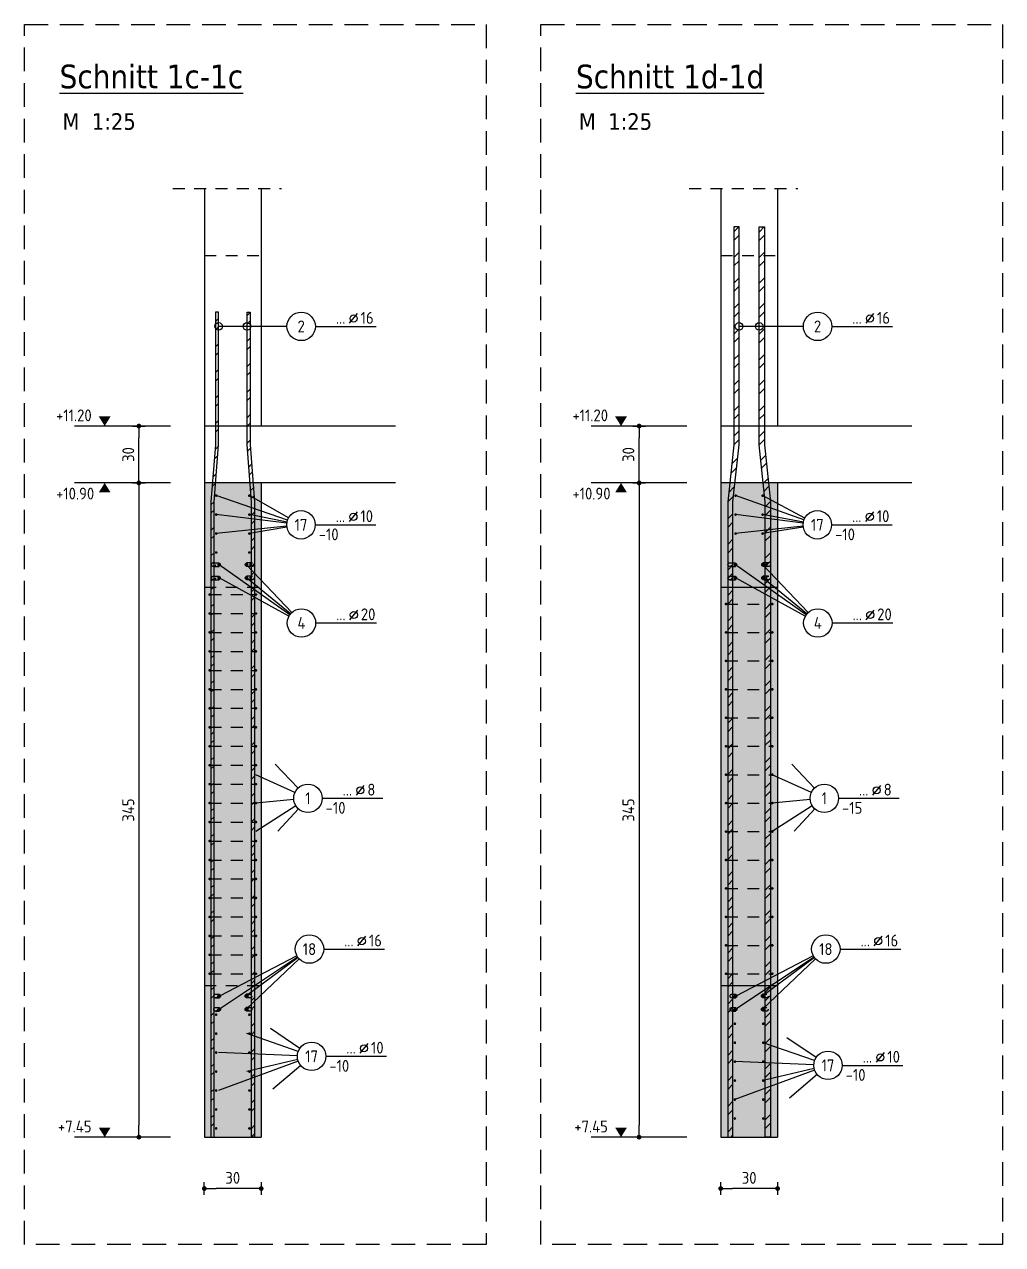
# Model space of a CAD drawing. Extents: x 40 to 135.7, y -30.7 to 14.6.
# Drawn here: x 59.15 to 69.47, y -18.23 to -5.36 of the extents above; entities that cross this region are included whole.
import ezdxf
from ezdxf.enums import TextEntityAlignment as Align

# ---------------------------------------------------------------- set-up
doc = ezdxf.new("R2010")
doc.units = 0
doc.header["$LTSCALE"] = 0.5
for name, pattern in [('AUSGEZOGEN', [1000.01, 1000, 0.01]), ('DASHDOT2', [0.5, 0.25, -0.125, 0, -0.125]), ('HIDDEN', [0.375, 0.25, -0.125]), ('HIDDEN2', [0.187, 0.125, -0.062]), ('HIDDEN4', [0.12, 0.02, -0.1]), ('STRICHLINIE', [0.75, 0.5, -0.25]), ('VERDECKT', [0.375, 0.25, -0.125])]:
    doc.linetypes.add(name, pattern=pattern)
for name, color, linetype in [('AFU', 7, 'Continuous'), ('BETON', 7, 'Continuous'), ('DETAIL', 7, 'Continuous'), ('grau_mittel', 7, 'Continuous'), ('HILFE', 7, 'Continuous'), ('koten', 7, 'Continuous'), ('MASSE', 7, 'Continuous'), ('RND', 7, 'Continuous'), ('SCHRAFF', 7, 'Continuous'), ('TEXT', 7, 'Continuous'), ('VERDECKT', 7, 'Continuous')]:
    doc.layers.add(name, color=color, linetype=linetype)
doc.layers.add('NOPLOT', color=7, linetype='Continuous', plot=False)
doc.styles.add('helv', font='tahoma.ttf')
doc.styles.add('txt', font='isocp.shx')
doc.linetypes.add('AFU_50K', pattern='A,0.15,["/",Standard,S=0.2,R=0,X=-0.01,Y=-0.1],0.07,["/",Standard,S=0.2,R=0,X=-0.01,Y=-0.1],0.15', length=0.37)
doc.dimstyles.new('DOT_I', dxfattribs={"dimscale": 0.5, "dimtxt": 0.25, "dimasz": 0.25, "dimexe": 0.1, "dimexo": 0.3, "dimgap": 0.1, "dimtad": 1, "dimdec": 3, "dimzin": 3, "dimtxsty": 'txt', "dimblk": 'DOT', "dimblk1": 'DOT', "dimblk2": 'DOT', "dimsah": 1, "dimcen": 0.1, "dimse1": 1, "dimse2": 1, "dimazin": 0, "dimtfac": 1, "dimtdec": 4, "dimtix": 1, "dimtmove": 2, "dimatfit": 3, "dimfxl": 0, "dimtvp": 1, "dimtolj": 1, "dimtzin": 0, "dimarcsym": 0})
pattern_1 = [(45, (-32.26121, -15.3855), (-0.13470384, 0.13470384), []), (45, (-32.17141, -15.3855), (-0.13470384, 0.13470384), [])]
pattern_2 = [(45, (-15.20145, 0), (-0.13470384, 0.13470384), []), (45, (-15.11165, 0), (-0.13470384, 0.13470384), [])]

# ---------------------------------------------------------------- blocks, each defined once
blk = doc.blocks.new('RND_LEI')
at = {"layer": 'RND', "color": 7, "linetype": 'Continuous'}
blk.add_line((1.022, 0.066), (1.19, 0.27), dxfattribs=at)
for centre, radius in [((0, 0), 0.3), ((1.106, 0.168), 0.075)]:
    blk.add_circle(centre, radius, dxfattribs=at)
at = {"layer": 'RND', "color": 7, "linetype": 'Continuous', "style": 'txt'}
blk.add_attdef('ANZ', text='', height=0.25, dxfattribs=at).set_placement((0.931, 0.057), align=Align.RIGHT)
for tag, p in [('DUM', (1.253, 0.057)), ('ABSTD', (1.674, 0.057)), ('POSTXT', (0.374, -0.327))]:
    blk.add_attdef(tag, p, '', height=0.25, dxfattribs=at)
blk.add_attdef('POSL', text='', height=0.25, dxfattribs=at).set_placement((0, 0), align=Align.MIDDLE)
blk = doc.blocks.new('DOT')
at = {"layer": 'MASSE', "color": 7, "linetype": 'Continuous'}
for p, q in [((0, 0), (-1, 0)), ((0, 0.54), (0, -0.54))]:
    blk.add_line(p, q, dxfattribs=at)
at = {"layer": 'MASSE', "color": 7, "linetype": 'Continuous', "const_width": 0.2}
blk.add_lwpolyline([(-0.1, 0, 1), (0.1, 0, 1)], format="xyb", close=True, dxfattribs=at)
blk = doc.blocks.new('*D28')
at = {"layer": 'DEFPOINTS', "color": 0, "linetype": 'AUSGEZOGEN', "transparency": 16777216}
for p in [(66.499, -17.637), (66.499, -17.637), (67.099, -17.637)]:
    blk.add_point(p, dxfattribs=at)
at = {"layer": 'MASSE', "color": 0, "linetype": 'AUSGEZOGEN', "lineweight": -2, "transparency": 16777216}
blk.add_line((66.974, -17.637), (66.624, -17.637), dxfattribs=at)
at = {"layer": 'MASSE', "color": 0, "linetype": 'AUSGEZOGEN', "lineweight": -2, "transparency": 16777216, "xscale": 0.125, "yscale": 0.125, "zscale": 0.125, "rotation": 180}
blk.add_blockref('DOT', (66.499, -17.637), dxfattribs=at)
at = {"layer": 'MASSE', "color": 0, "linetype": 'AUSGEZOGEN', "lineweight": -2, "transparency": 16777216, "xscale": 0.125, "yscale": 0.125, "zscale": 0.125}
blk.add_blockref('DOT', (67.099, -17.637), dxfattribs=at)
at = {"layer": 'MASSE', "color": 0, "linetype": 'AUSGEZOGEN', "transparency": 16777216, "insert": (66.799, -17.524), "char_height": 0.125, "attachment_point": 5, "style": 'txt'}
blk.add_mtext('\\A1;30', dxfattribs=at)
blk = doc.blocks.new('*D29')
at = {"layer": 'DEFPOINTS', "color": 0, "linetype": 'AUSGEZOGEN', "transparency": 16777216}
for p in [(65.638, -10.195), (65.638, -17.095), (65.638, -17.095)]:
    blk.add_point(p, dxfattribs=at)
at = {"layer": 'MASSE', "color": 0, "linetype": 'AUSGEZOGEN', "lineweight": -2, "transparency": 16777216}
blk.add_line((65.638, -10.32), (65.638, -16.97), dxfattribs=at)
at = {"layer": 'MASSE', "color": 0, "linetype": 'AUSGEZOGEN', "lineweight": -2, "transparency": 16777216, "xscale": 0.125, "yscale": 0.125, "zscale": 0.125}
for p, rotation in [((65.638, -10.195), 90), ((65.638, -17.095), 270)]:
    blk.add_blockref('DOT', p, dxfattribs=dict(at, rotation=rotation))
at = {"layer": 'MASSE', "color": 0, "linetype": 'AUSGEZOGEN', "transparency": 16777216, "insert": (65.525, -13.645), "char_height": 0.125, "attachment_point": 5, "rotation": 90, "style": 'txt'}
blk.add_mtext('\\A1;345', dxfattribs=at)
blk = doc.blocks.new('*D30')
at = {"layer": 'DEFPOINTS', "color": 0, "linetype": 'AUSGEZOGEN', "transparency": 16777216}
for p in [(65.638, -9.595), (65.638, -9.595), (65.638, -10.195)]:
    blk.add_point(p, dxfattribs=at)
at = {"layer": 'MASSE', "color": 0, "linetype": 'AUSGEZOGEN', "lineweight": -2, "transparency": 16777216}
blk.add_line((65.638, -10.07), (65.638, -9.72), dxfattribs=at)
at = {"layer": 'MASSE', "color": 0, "linetype": 'AUSGEZOGEN', "lineweight": -2, "transparency": 16777216, "xscale": 0.125, "yscale": 0.125, "zscale": 0.125}
for p, rotation in [((65.638, -9.595), 90), ((65.638, -10.195), 270)]:
    blk.add_blockref('DOT', p, dxfattribs=dict(at, rotation=rotation))
at = {"layer": 'MASSE', "color": 0, "linetype": 'AUSGEZOGEN', "transparency": 16777216, "insert": (65.525, -9.895), "char_height": 0.125, "attachment_point": 5, "rotation": 90, "style": 'txt'}
blk.add_mtext('\\A1;30', dxfattribs=at)
blk = doc.blocks.new('OKRD_O')
at = {"color": 0, "linetype": 'ByBlock'}
blk.add_solid([(-0.125, 0.202), (0.125, 0.202), (0, 0)], dxfattribs=at)
at = {"color": 0, "linetype": 'ByBlock', "style": 'txt'}
blk.add_attdef('OKRD', (0.25, 0.1), '', height=0.25, dxfattribs=at)
blk = doc.blocks.new('OKRD_U')
at = {"color": 0, "linetype": 'ByBlock'}
blk.add_solid([(-0.125, -0.202), (0.125, -0.202), (0, 0)], dxfattribs=at)
at = {"color": 0, "linetype": 'ByBlock', "style": 'txt'}
blk.add_attdef('OKRD', (0.25, -0.35), '', height=0.25, dxfattribs=at)
blk = doc.blocks.new('*D46')
at = {"layer": 'DEFPOINTS', "color": 0, "linetype": 'AUSGEZOGEN', "transparency": 16777216}
for p in [(61.052, -17.637), (61.052, -17.637), (61.652, -17.637)]:
    blk.add_point(p, dxfattribs=at)
at = {"layer": 'MASSE', "color": 0, "linetype": 'AUSGEZOGEN', "lineweight": -2, "transparency": 16777216}
blk.add_line((61.527, -17.637), (61.177, -17.637), dxfattribs=at)
at = {"layer": 'MASSE', "color": 0, "linetype": 'AUSGEZOGEN', "lineweight": -2, "transparency": 16777216, "xscale": 0.125, "yscale": 0.125, "zscale": 0.125, "rotation": 180}
blk.add_blockref('DOT', (61.052, -17.637), dxfattribs=at)
at = {"layer": 'MASSE', "color": 0, "linetype": 'AUSGEZOGEN', "lineweight": -2, "transparency": 16777216, "xscale": 0.125, "yscale": 0.125, "zscale": 0.125}
blk.add_blockref('DOT', (61.652, -17.637), dxfattribs=at)
at = {"layer": 'MASSE', "color": 0, "linetype": 'AUSGEZOGEN', "transparency": 16777216, "insert": (61.352, -17.524), "char_height": 0.125, "attachment_point": 5, "style": 'txt'}
blk.add_mtext('\\A1;30', dxfattribs=at)
blk = doc.blocks.new('*D47')
at = {"layer": 'DEFPOINTS', "color": 0, "linetype": 'AUSGEZOGEN', "transparency": 16777216}
for p in [(60.362, -10.195), (60.362, -17.095), (60.362, -17.095)]:
    blk.add_point(p, dxfattribs=at)
at = {"layer": 'MASSE', "color": 0, "linetype": 'AUSGEZOGEN', "lineweight": -2, "transparency": 16777216}
blk.add_line((60.362, -10.32), (60.362, -16.97), dxfattribs=at)
at = {"layer": 'MASSE', "color": 0, "linetype": 'AUSGEZOGEN', "lineweight": -2, "transparency": 16777216, "xscale": 0.125, "yscale": 0.125, "zscale": 0.125}
for p, rotation in [((60.362, -10.195), 90), ((60.362, -17.095), 270)]:
    blk.add_blockref('DOT', p, dxfattribs=dict(at, rotation=rotation))
at = {"layer": 'MASSE', "color": 0, "linetype": 'AUSGEZOGEN', "transparency": 16777216, "insert": (60.25, -13.645), "char_height": 0.125, "attachment_point": 5, "rotation": 90, "style": 'txt'}
blk.add_mtext('\\A1;345', dxfattribs=at)
blk = doc.blocks.new('*D48')
at = {"layer": 'DEFPOINTS', "color": 0, "linetype": 'AUSGEZOGEN', "transparency": 16777216}
for p in [(60.362, -9.595), (60.362, -9.595), (60.362, -10.195)]:
    blk.add_point(p, dxfattribs=at)
at = {"layer": 'MASSE', "color": 0, "linetype": 'AUSGEZOGEN', "lineweight": -2, "transparency": 16777216}
blk.add_line((60.362, -10.07), (60.362, -9.72), dxfattribs=at)
at = {"layer": 'MASSE', "color": 0, "linetype": 'AUSGEZOGEN', "lineweight": -2, "transparency": 16777216, "xscale": 0.125, "yscale": 0.125, "zscale": 0.125}
for p, rotation in [((60.362, -9.595), 90), ((60.362, -10.195), 270)]:
    blk.add_blockref('DOT', p, dxfattribs=dict(at, rotation=rotation))
at = {"layer": 'MASSE', "color": 0, "linetype": 'AUSGEZOGEN', "transparency": 16777216, "insert": (60.25, -9.895), "char_height": 0.125, "attachment_point": 5, "rotation": 90, "style": 'txt'}
blk.add_mtext('\\A1;30', dxfattribs=at)

msp = doc.modelspace()

# ---------------------------------------------------------------- hatches: boundary and pattern name
at = {"layer": 'grau_mittel'}
h = msp.add_hatch(color=61, dxfattribs=at)
h.paths.add_polyline_path([(61.6523, -10.1948), (61.0523, -10.1948), (61.0523, -11.2948), (61.6523, -11.2948)])
h.paths.add_polyline_path([(61.0523, -15.4948), (61.6523, -15.4948), (61.6523, -11.2948), (61.0523, -11.2948)])
h.paths.add_polyline_path([(61.0523, -15.4948), (61.0523, -17.0948), (61.6523, -17.0948), (61.6523, -15.4948)])
h = msp.add_hatch(color=61, dxfattribs=at)
h.paths.add_polyline_path([(67.0988, -10.1948), (66.4988, -10.1948), (66.4988, -11.2948), (67.0988, -11.2948)])
h.paths.add_polyline_path([(66.4988, -15.4948), (67.0988, -15.4948), (67.0988, -11.2948), (66.4988, -11.2948)])
h.paths.add_polyline_path([(66.4988, -15.4948), (66.4988, -17.0948), (67.0988, -17.0948), (67.0988, -15.4948)])
at = {"layer": 'SCHRAFF', "linetype": 'DASHDOT2'}
h = msp.add_hatch(dxfattribs=at)
h.set_pattern_fill('ANSI32', color=171, scale=0.02, style=0, double=1)
h.set_pattern_definition(pattern_1)
h.paths.add_polyline_path([(66.6925, -9.7948), (66.6925, -7.4948), (66.6365, -7.4948), (66.6365, -9.7948), (66.5725, -10.3948), (66.5725, -17.0948), (66.6285, -17.0948), (66.6285, -10.3948)])
h = msp.add_hatch(dxfattribs=at)
h.set_pattern_fill('ANSI32', color=171, scale=0.02, style=0, double=1)
h.set_pattern_definition(pattern_1)
h.paths.add_polyline_path([(66.9051, -9.7948), (66.9051, -7.4948), (66.9611, -7.4948), (66.9611, -9.7948), (67.0251, -10.3948), (67.0251, -17.0948), (66.9691, -17.0948), (66.9691, -10.3948)])
at = {"layer": 'SCHRAFF'}
h = msp.add_hatch(dxfattribs=at)
h.set_pattern_fill('ANSI32', color=171, scale=0.02, style=0, double=1)
h.set_pattern_definition(pattern_2)
h.paths.add_polyline_path([(61.1223, -17.0948), (61.1543, -17.0948), (61.1543, -10.3948), (61.2023, -9.7948), (61.2023, -8.3948), (61.1703, -8.3948), (61.1703, -9.7948), (61.1223, -10.3948)])
h = msp.add_hatch(dxfattribs=at)
h.set_pattern_fill('ANSI32', color=171, scale=0.02, style=0, double=1)
h.set_pattern_definition(pattern_2)
h.paths.add_polyline_path([(61.5823, -17.0948), (61.5503, -17.0948), (61.5503, -10.3948), (61.5023, -9.7948), (61.5023, -8.3948), (61.5343, -8.3948), (61.5343, -9.7948), (61.5823, -10.3948)])

# ---------------------------------------------------------------- linework, layer by layer
at = {"layer": 'AFU', "color": 8, "linetype": 'AFU_50K'}
for p, q in [((61.6523, -9.5948), (61.0523, -9.5948)), ((67.0988, -9.5948), (66.4988, -9.5948)), ((61.6523, -10.1948), (61.0523, -10.1948)), ((67.0988, -10.1948), (66.4988, -10.1948)), ((66.4988, -11.2948), (67.0988, -11.2948)), ((66.4988, -15.4948), (67.0988, -15.4948)), ((61.0523, -17.0948), (61.6523, -17.0948)), ((66.4988, -17.0948), (67.0988, -17.0948))]:
    msp.add_line(p, q, dxfattribs=at)
at = {"layer": 'BETON', "color": 6, "linetype": 'AUSGEZOGEN'}
for p, q in [((61.0523, -7.0882), (61.0523, -17.0948)), ((61.6523, -7.0882), (61.6523, -9.5948)), ((66.4988, -7.0882), (66.4988, -17.0948)), ((67.0988, -7.0882), (67.0988, -9.5948)), ((63.0686, -9.5948), (61.6523, -9.5948)), ((68.5152, -9.5948), (67.0988, -9.5948)), ((63.0686, -10.1948), (61.6523, -10.1948)), ((61.6523, -10.1948), (61.6523, -17.0948)), ((68.5152, -10.1948), (67.0988, -10.1948)), ((67.0988, -10.1948), (67.0988, -17.0948))]:
    msp.add_line(p, q, dxfattribs=at)
at = {"layer": 'DETAIL', "color": 102, "linetype": 'STRICHLINIE'}
for points in [[(64.0257, -5.3588), (64.0257, -18.2282), (59.1543, -18.2282), (59.1543, -5.3588)], [(69.4722, -5.3588), (69.4722, -18.2282), (64.6008, -18.2282), (64.6008, -5.3588)]]:
    msp.add_lwpolyline(points, close=True, dxfattribs=at)
at = {"layer": 'HILFE', "color": 102, "linetype": 'HIDDEN'}
for p, q in [((60.7199, -7.0882), (61.8644, -7.0882)), ((66.1665, -7.0882), (67.311, -7.0882))]:
    msp.add_line(p, q, dxfattribs=at)
at = {"layer": 'koten', "color": 7, "linetype": 'AUSGEZOGEN'}
for p, q in [((60.6961, -9.5948), (59.6843, -9.5948)), ((66.1426, -9.5948), (65.1309, -9.5948)), ((60.6961, -10.1948), (59.6843, -10.1948)), ((66.1426, -10.1948), (65.1309, -10.1948)), ((60.6961, -17.0948), (59.6843, -17.0948)), ((66.1426, -17.0948), (65.1309, -17.0948))]:
    msp.add_line(p, q, dxfattribs=at)
at = {"layer": 'NOPLOT', "color": 191, "linetype": 'AUSGEZOGEN'}
for p, q in [((61.1223, -17.0948), (61.1503, -17.0948)), ((61.5823, -17.0948), (61.5543, -17.0948)), ((66.5688, -17.0948), (66.5968, -17.0948))]:
    msp.add_line(p, q, dxfattribs=at)
at = {"layer": 'RND', "color": 102, "linetype": 'AUSGEZOGEN'}
for p, q in [((61.924, -8.5442), (61.2023, -8.5442)), ((67.3705, -8.5442), (66.6925, -8.5442)), ((61.93, -10.5875), (61.1776, -10.3286)), ((61.9413, -10.5625), (61.5269, -10.3286)), ((67.3772, -10.5858), (66.6563, -10.3286)), ((67.3861, -10.5657), (66.9413, -10.3286)), ((61.923, -10.6183), (61.1776, -10.5286)), ((61.9247, -10.6072), (61.5269, -10.5286)), ((67.3696, -10.6177), (66.6563, -10.5286)), ((67.371, -10.6087), (66.9413, -10.5286)), ((61.9227, -10.6517), (61.1776, -10.7286)), ((61.924, -10.6613), (61.5269, -10.7286)), ((67.3693, -10.6522), (66.6563, -10.7286)), ((67.3703, -10.6599), (66.9413, -10.7286)), ((61.9541, -11.585), (61.2089, -11.0572)), ((61.9734, -11.5627), (61.4956, -11.0572)), ((67.4006, -11.585), (66.6554, -11.0572)), ((67.42, -11.5627), (66.9422, -11.0572)), ((61.9449, -11.5998), (61.2089, -11.1972)), ((61.9603, -11.5768), (61.4956, -11.1972)), ((67.3914, -11.5998), (66.6554, -11.1972)), ((67.4069, -11.5768), (66.9422, -11.1972)), ((62.0413, -13.4126), (61.8009, -13.1603)), ((67.4879, -13.4126), (67.2474, -13.1603)), ((62.0083, -13.4591), (61.5961, -13.272)), ((67.4548, -13.4591), (67.0427, -13.272)), ((61.9955, -13.535), (61.5961, -13.572)), ((62.0185, -13.6019), (61.5961, -13.872)), ((62.044, -13.6322), (61.8287, -13.8694)), ((67.442, -13.535), (67.0427, -13.572)), ((67.465, -13.6019), (67.0427, -13.872)), ((67.4906, -13.6322), (67.2753, -13.8694)), ((62.028, -15.1809), (61.2115, -15.6063)), ((67.4745, -15.1809), (66.658, -15.6063)), ((62.0363, -15.1949), (61.2115, -15.7463)), ((62.0523, -15.2149), (61.493, -15.7463)), ((62.0405, -15.2009), (61.501, -15.6004)), ((67.4829, -15.1949), (66.658, -15.7463)), ((67.4988, -15.2149), (66.9396, -15.7463)), ((67.487, -15.2009), (66.9476, -15.6004)), ((62.0592, -16.1585), (61.7502, -15.9504)), ((62.042, -16.1927), (61.5003, -16.0031)), ((67.5057, -16.254), (67.1968, -16.0459)), ((62.0337, -16.2363), (61.2014, -16.2031)), ((67.4885, -16.2882), (66.9469, -16.0986)), ((62.0428, -16.294), (61.2014, -16.6031)), ((62.0376, -16.2767), (61.5003, -16.4031)), ((62.0692, -16.3394), (61.7763, -16.5882)), ((67.4802, -16.3318), (66.648, -16.2986)), ((67.4893, -16.3895), (66.648, -16.6986)), ((67.4841, -16.3721), (66.9469, -16.4986)), ((67.5158, -16.4349), (67.2228, -16.6836))]:
    msp.add_line(p, q, dxfattribs=at)
at = {"layer": 'RND', "color": 7, "linetype": 'AUSGEZOGEN'}
for p, q in [((62.224, -8.5442), (62.864, -8.5442)), ((67.6705, -8.5442), (68.3105, -8.5442)), ((62.2219, -10.6363), (62.8619, -10.6363)), ((67.6684, -10.6363), (68.3084, -10.6363)), ((62.2265, -11.6718), (62.8665, -11.6718)), ((67.673, -11.6718), (68.313, -11.6718)), ((62.2948, -13.5211), (62.9348, -13.5211)), ((67.7414, -13.5211), (68.3814, -13.5211)), ((62.311, -15.1116), (62.951, -15.1116)), ((67.7576, -15.1116), (68.3976, -15.1116)), ((62.3336, -16.2423), (62.9736, -16.2423)), ((67.7801, -16.3378), (68.4201, -16.3378))]:
    msp.add_line(p, q, dxfattribs=at)
at = {"layer": 'RND', "color": 7, "linetype": 'HIDDEN4'}
for p, q in [((61.1489, -11.0372), (61.2079, -11.0372)), ((61.5556, -11.0372), (61.4966, -11.0372)), ((66.5954, -11.0372), (66.6545, -11.0372)), ((67.0022, -11.0372), (66.9431, -11.0372)), ((61.1489, -11.0772), (61.2079, -11.0772)), ((61.1489, -11.1772), (61.2079, -11.1772)), ((61.5556, -11.0772), (61.4966, -11.0772)), ((61.5556, -11.1772), (61.4966, -11.1772)), ((66.5954, -11.0772), (66.6545, -11.0772)), ((66.5954, -11.1772), (66.6545, -11.1772)), ((67.0022, -11.0772), (66.9431, -11.0772)), ((67.0022, -11.1772), (66.9431, -11.1772)), ((61.1489, -11.2172), (61.2079, -11.2172)), ((61.5556, -11.2172), (61.4966, -11.2172)), ((66.5954, -11.2172), (66.6545, -11.2172)), ((67.0022, -11.2172), (66.9431, -11.2172)), ((61.1715, -15.5863), (61.2106, -15.5863)), ((61.1715, -15.6263), (61.2106, -15.6263)), ((61.533, -15.5863), (61.4939, -15.5863)), ((61.533, -15.6263), (61.4939, -15.6263)), ((66.618, -15.5863), (66.6571, -15.5863)), ((66.618, -15.6263), (66.6571, -15.6263)), ((66.9796, -15.5863), (66.9405, -15.5863)), ((66.9796, -15.6263), (66.9405, -15.6263)), ((61.1715, -15.7263), (61.2106, -15.7263)), ((61.1715, -15.7663), (61.2106, -15.7663)), ((61.533, -15.7263), (61.4939, -15.7263)), ((61.533, -15.7663), (61.4939, -15.7663)), ((66.618, -15.7263), (66.6571, -15.7263)), ((66.618, -15.7663), (66.6571, -15.7663)), ((66.9796, -15.7263), (66.9405, -15.7263)), ((66.9796, -15.7663), (66.9405, -15.7663))]:
    msp.add_line(p, q, dxfattribs=at)
at = {"layer": 'RND', "color": 7, "linetype": 'HIDDEN'}
for p, q in [((61.1084, -11.372), (61.5961, -11.372)), ((61.1084, -11.572), (61.5961, -11.572)), ((66.5549, -11.472), (67.0427, -11.472)), ((61.1084, -11.772), (61.5961, -11.772)), ((66.5549, -11.772), (67.0427, -11.772)), ((61.1084, -11.972), (61.5961, -11.972)), ((66.5549, -12.072), (67.0427, -12.072)), ((61.1084, -12.172), (61.5961, -12.172)), ((61.1084, -12.372), (61.5961, -12.372)), ((66.5549, -12.372), (67.0427, -12.372)), ((61.1084, -12.572), (61.5961, -12.572)), ((66.5549, -12.672), (67.0427, -12.672)), ((61.1084, -12.772), (61.5961, -12.772)), ((61.1084, -12.972), (61.5961, -12.972)), ((66.5549, -12.972), (67.0427, -12.972)), ((61.1084, -13.172), (61.5961, -13.172)), ((61.1084, -13.372), (61.5961, -13.372)), ((66.5549, -13.272), (67.0427, -13.272)), ((61.1084, -13.572), (61.5961, -13.572)), ((66.5549, -13.572), (67.0427, -13.572)), ((61.1084, -13.772), (61.5961, -13.772)), ((66.5549, -13.872), (67.0427, -13.872)), ((61.1084, -13.972), (61.5961, -13.972)), ((61.1084, -14.172), (61.5961, -14.172)), ((66.5549, -14.172), (67.0427, -14.172)), ((61.1084, -14.372), (61.5961, -14.372)), ((66.5549, -14.472), (67.0427, -14.472)), ((61.1084, -14.572), (61.5961, -14.572)), ((61.1084, -14.772), (61.5961, -14.772)), ((66.5549, -14.772), (67.0427, -14.772)), ((61.1084, -14.972), (61.5961, -14.972)), ((61.1084, -15.172), (61.5961, -15.172)), ((66.5549, -15.072), (67.0427, -15.072)), ((61.1084, -15.372), (61.5961, -15.372)), ((66.5549, -15.372), (67.0427, -15.372))]:
    msp.add_line(p, q, dxfattribs=at)
at = {"layer": 'RND', "color": 171, "linetype": 'AUSGEZOGEN'}
for points in [[(66.5725, -17.0948), (66.6285, -17.0948), (66.6285, -10.3948), (66.6925, -9.7948), (66.6925, -7.4948), (66.6365, -7.4948), (66.6365, -9.7948), (66.5725, -10.3948), (66.5725, -17.0948)], [(67.0251, -17.0948), (66.9691, -17.0948), (66.9691, -10.3948), (66.9051, -9.7948), (66.9051, -7.4948), (66.9611, -7.4948), (66.9611, -9.7948), (67.0251, -10.3948), (67.0251, -17.0948)], [(61.1223, -17.0948), (61.1543, -17.0948), (61.1543, -10.3948), (61.2023, -9.7948), (61.2023, -8.3948), (61.1703, -8.3948), (61.1703, -9.7948), (61.1223, -10.3948), (61.1223, -17.0948)], [(61.5823, -17.0948), (61.5503, -17.0948), (61.5503, -10.3948), (61.5023, -9.7948), (61.5023, -8.3948), (61.5343, -8.3948), (61.5343, -9.7948), (61.5823, -10.3948), (61.5823, -17.0948)]]:
    msp.add_lwpolyline(points, dxfattribs=at)
at = {"layer": 'RND', "color": 7, "linetype": 'AUSGEZOGEN'}
for points, const_width in [([(61.1706, -10.3286, 1), (61.1846, -10.3286, 1)], 0.014), ([(61.5339, -10.3286, -1), (61.5199, -10.3286, -1)], 0.014), ([(66.6493, -10.3286, 1), (66.6633, -10.3286, 1)], 0.014), ([(66.9483, -10.3286, -1), (66.9343, -10.3286, -1)], 0.014), ([(61.1706, -10.5286, 1), (61.1846, -10.5286, 1)], 0.014), ([(61.5339, -10.5286, -1), (61.5199, -10.5286, -1)], 0.014), ([(66.6493, -10.5286, 1), (66.6633, -10.5286, 1)], 0.014), ([(66.9483, -10.5286, -1), (66.9343, -10.5286, -1)], 0.014), ([(61.1706, -10.7286, 1), (61.1846, -10.7286, 1)], 0.014), ([(61.5339, -10.7286, -1), (61.5199, -10.7286, -1)], 0.014), ([(66.6493, -10.7286, 1), (66.6633, -10.7286, 1)], 0.014), ([(66.9483, -10.7286, -1), (66.9343, -10.7286, -1)], 0.014), ([(61.1706, -10.9286, 1), (61.1846, -10.9286, 1)], 0.014), ([(61.5339, -10.9286, -1), (61.5199, -10.9286, -1)], 0.014), ([(61.1989, -11.0572, 1), (61.2189, -11.0572, 1)], 0.02), ([(61.5056, -11.0572, -1), (61.4856, -11.0572, -1)], 0.02), ([(66.6454, -11.0572, 1), (66.6654, -11.0572, 1)], 0.02), ([(66.9522, -11.0572, -1), (66.9322, -11.0572, -1)], 0.02), ([(61.1989, -11.1972, 1), (61.2189, -11.1972, 1)], 0.02), ([(61.5056, -11.1972, -1), (61.4856, -11.1972, -1)], 0.02), ([(66.6454, -11.1972, 1), (66.6654, -11.1972, 1)], 0.02), ([(66.9522, -11.1972, -1), (66.9322, -11.1972, -1)], 0.02), ([(61.1014, -11.372, 1), (61.1154, -11.372, 1)], 0.014), ([(61.6031, -11.372, -1), (61.5891, -11.372, -1)], 0.014), ([(61.1014, -11.572, 1), (61.1154, -11.572, 1)], 0.014), ([(61.6031, -11.572, -1), (61.5891, -11.572, -1)], 0.014), ([(66.5479, -11.472, 1), (66.5619, -11.472, 1)], 0.014), ([(67.0497, -11.472, -1), (67.0357, -11.472, -1)], 0.014), ([(61.1014, -11.772, 1), (61.1154, -11.772, 1)], 0.014), ([(61.6031, -11.772, -1), (61.5891, -11.772, -1)], 0.014), ([(66.5479, -11.772, 1), (66.5619, -11.772, 1)], 0.014), ([(67.0497, -11.772, -1), (67.0357, -11.772, -1)], 0.014), ([(61.1014, -11.972, 1), (61.1154, -11.972, 1)], 0.014), ([(61.6031, -11.972, -1), (61.5891, -11.972, -1)], 0.014), ([(66.5479, -12.072, 1), (66.5619, -12.072, 1)], 0.014), ([(67.0497, -12.072, -1), (67.0357, -12.072, -1)], 0.014), ([(61.1014, -12.172, 1), (61.1154, -12.172, 1)], 0.014), ([(61.6031, -12.172, -1), (61.5891, -12.172, -1)], 0.014), ([(61.1014, -12.372, 1), (61.1154, -12.372, 1)], 0.014), ([(61.6031, -12.372, -1), (61.5891, -12.372, -1)], 0.014), ([(66.5479, -12.372, 1), (66.5619, -12.372, 1)], 0.014), ([(67.0497, -12.372, -1), (67.0357, -12.372, -1)], 0.014), ([(61.1014, -12.572, 1), (61.1154, -12.572, 1)], 0.014), ([(61.6031, -12.572, -1), (61.5891, -12.572, -1)], 0.014), ([(66.5479, -12.672, 1), (66.5619, -12.672, 1)], 0.014), ([(67.0497, -12.672, -1), (67.0357, -12.672, -1)], 0.014), ([(61.1014, -12.772, 1), (61.1154, -12.772, 1)], 0.014), ([(61.6031, -12.772, -1), (61.5891, -12.772, -1)], 0.014), ([(61.1014, -12.972, 1), (61.1154, -12.972, 1)], 0.014), ([(61.6031, -12.972, -1), (61.5891, -12.972, -1)], 0.014), ([(66.5479, -12.972, 1), (66.5619, -12.972, 1)], 0.014), ([(67.0497, -12.972, -1), (67.0357, -12.972, -1)], 0.014), ([(61.1014, -13.172, 1), (61.1154, -13.172, 1)], 0.014), ([(61.6031, -13.172, -1), (61.5891, -13.172, -1)], 0.014), ([(61.1014, -13.372, 1), (61.1154, -13.372, 1)], 0.014), ([(61.6031, -13.372, -1), (61.5891, -13.372, -1)], 0.014), ([(66.5479, -13.272, 1), (66.5619, -13.272, 1)], 0.014), ([(67.0497, -13.272, -1), (67.0357, -13.272, -1)], 0.014), ([(61.1014, -13.572, 1), (61.1154, -13.572, 1)], 0.014), ([(61.6031, -13.572, -1), (61.5891, -13.572, -1)], 0.014), ([(66.5479, -13.572, 1), (66.5619, -13.572, 1)], 0.014), ([(67.0497, -13.572, -1), (67.0357, -13.572, -1)], 0.014), ([(61.1014, -13.772, 1), (61.1154, -13.772, 1)], 0.014), ([(61.6031, -13.772, -1), (61.5891, -13.772, -1)], 0.014), ([(66.5479, -13.872, 1), (66.5619, -13.872, 1)], 0.014), ([(67.0497, -13.872, -1), (67.0357, -13.872, -1)], 0.014), ([(61.1014, -13.972, 1), (61.1154, -13.972, 1)], 0.014), ([(61.6031, -13.972, -1), (61.5891, -13.972, -1)], 0.014), ([(61.1014, -14.172, 1), (61.1154, -14.172, 1)], 0.014), ([(61.6031, -14.172, -1), (61.5891, -14.172, -1)], 0.014), ([(66.5479, -14.172, 1), (66.5619, -14.172, 1)], 0.014), ([(67.0497, -14.172, -1), (67.0357, -14.172, -1)], 0.014), ([(61.1014, -14.372, 1), (61.1154, -14.372, 1)], 0.014), ([(61.6031, -14.372, -1), (61.5891, -14.372, -1)], 0.014), ([(66.5479, -14.472, 1), (66.5619, -14.472, 1)], 0.014), ([(67.0497, -14.472, -1), (67.0357, -14.472, -1)], 0.014), ([(61.1014, -14.572, 1), (61.1154, -14.572, 1)], 0.014), ([(61.6031, -14.572, -1), (61.5891, -14.572, -1)], 0.014), ([(61.1014, -14.772, 1), (61.1154, -14.772, 1)], 0.014), ([(61.6031, -14.772, -1), (61.5891, -14.772, -1)], 0.014), ([(66.5479, -14.772, 1), (66.5619, -14.772, 1)], 0.014), ([(67.0497, -14.772, -1), (67.0357, -14.772, -1)], 0.014), ([(61.1014, -14.972, 1), (61.1154, -14.972, 1)], 0.014), ([(61.6031, -14.972, -1), (61.5891, -14.972, -1)], 0.014), ([(61.1014, -15.172, 1), (61.1154, -15.172, 1)], 0.014), ([(61.6031, -15.172, -1), (61.5891, -15.172, -1)], 0.014), ([(66.5479, -15.072, 1), (66.5619, -15.072, 1)], 0.014), ([(67.0497, -15.072, -1), (67.0357, -15.072, -1)], 0.014), ([(61.1014, -15.372, 1), (61.1154, -15.372, 1)], 0.014), ([(61.6031, -15.372, -1), (61.5891, -15.372, -1)], 0.014), ([(66.5479, -15.372, 1), (66.5619, -15.372, 1)], 0.014), ([(67.0497, -15.372, -1), (67.0357, -15.372, -1)], 0.014), ([(61.1944, -15.6031, 1), (61.2084, -15.6031, 1)], 0.014), ([(61.2015, -15.6063, 1), (61.2215, -15.6063, 1)], 0.02), ([(61.503, -15.6063, -1), (61.483, -15.6063, -1)], 0.02), ([(61.5073, -15.6031, -1), (61.4933, -15.6031, -1)], 0.014), ([(66.641, -15.6031, 1), (66.655, -15.6031, 1)], 0.014), ([(66.648, -15.6063, 1), (66.668, -15.6063, 1)], 0.02), ([(66.9496, -15.6063, -1), (66.9296, -15.6063, -1)], 0.02), ([(66.9539, -15.6031, -1), (66.9399, -15.6031, -1)], 0.014), ([(61.17, -15.8031, 1), (61.184, -15.8031, 1)], 0.014), ([(61.2015, -15.7463, 1), (61.2215, -15.7463, 1)], 0.02), ([(61.503, -15.7463, -1), (61.483, -15.7463, -1)], 0.02), ([(61.5345, -15.8031, -1), (61.5205, -15.8031, -1)], 0.014), ([(66.648, -15.7463, 1), (66.668, -15.7463, 1)], 0.02), ([(66.9496, -15.7463, -1), (66.9296, -15.7463, -1)], 0.02), ([(66.641, -15.8986, 1), (66.655, -15.8986, 1)], 0.014), ([(66.9539, -15.8986, -1), (66.9399, -15.8986, -1)], 0.014), ([(61.17, -16.0031, 1), (61.184, -16.0031, 1)], 0.014), ([(61.5345, -16.0031, -1), (61.5205, -16.0031, -1)], 0.014), ([(66.641, -16.0986, 1), (66.655, -16.0986, 1)], 0.014), ([(66.9539, -16.0986, -1), (66.9399, -16.0986, -1)], 0.014), ([(61.17, -16.2031, 1), (61.184, -16.2031, 1)], 0.014), ([(61.5345, -16.2031, -1), (61.5205, -16.2031, -1)], 0.014), ([(66.641, -16.2986, 1), (66.655, -16.2986, 1)], 0.014), ([(66.9539, -16.2986, -1), (66.9399, -16.2986, -1)], 0.014), ([(61.17, -16.4031, 1), (61.184, -16.4031, 1)], 0.014), ([(61.5345, -16.4031, -1), (61.5205, -16.4031, -1)], 0.014), ([(61.17, -16.6031, 1), (61.184, -16.6031, 1)], 0.014), ([(61.5345, -16.6031, -1), (61.5205, -16.6031, -1)], 0.014), ([(66.641, -16.4986, 1), (66.655, -16.4986, 1)], 0.014), ([(66.9539, -16.4986, -1), (66.9399, -16.4986, -1)], 0.014), ([(66.641, -16.6986, 1), (66.655, -16.6986, 1)], 0.014), ([(66.9539, -16.6986, -1), (66.9399, -16.6986, -1)], 0.014), ([(61.17, -16.8031, 1), (61.184, -16.8031, 1)], 0.014), ([(61.5345, -16.8031, -1), (61.5205, -16.8031, -1)], 0.014), ([(66.641, -16.8986, 1), (66.655, -16.8986, 1)], 0.014), ([(66.9539, -16.8986, -1), (66.9399, -16.8986, -1)], 0.014), ([(61.17, -17.0031, 1), (61.184, -17.0031, 1)], 0.014), ([(61.5345, -17.0031, -1), (61.5205, -17.0031, -1)], 0.014)]:
    msp.add_lwpolyline(points, format="xyb", close=True, dxfattribs=dict(at, const_width=const_width))
for centre in [(61.2023, -8.5442), (61.5023, -8.5442), (66.6925, -8.5442), (66.9051, -8.5442)]:
    msp.add_circle(centre, 0.04, dxfattribs=at)
at = {"layer": 'RND', "color": 7, "linetype": 'HIDDEN2'}
for centre in [(61.1489, -11.0572), (61.5556, -11.0572), (66.5954, -11.0572), (67.0022, -11.0572), (61.1489, -11.1972), (61.5556, -11.1972), (66.5954, -11.1972), (67.0022, -11.1972), (61.1715, -15.6063), (61.533, -15.6063), (66.618, -15.6063), (66.9796, -15.6063), (61.1715, -15.7463), (61.533, -15.7463), (66.618, -15.7463), (66.9796, -15.7463)]:
    msp.add_circle(centre, 0.02, dxfattribs=at)
at = {"layer": 'VERDECKT', "color": 7, "linetype": 'VERDECKT'}
for p, q in [((61.0523, -7.7948), (61.6523, -7.7948)), ((66.4988, -7.7948), (67.0988, -7.7948)), ((61.0523, -11.2948), (61.6523, -11.2948)), ((61.0523, -15.4948), (61.6523, -15.4948))]:
    msp.add_line(p, q, dxfattribs=at)

# ---------------------------------------------------------------- block references
at = {"layer": 'koten', "color": 7, "linetype": 'AUSGEZOGEN'}
ref = msp.add_blockref('OKRD_O', (60.001, -9.5948), dxfattribs=dict(at, xscale=-0.5, yscale=0.5, zscale=0.5))
ref.add_attrib('OKRD', '+11.20', (59.4884, -9.5448), dxfattribs={"layer": '0', "color": 0, "linetype": 'ByBlock', "height": 0.125, "style": 'txt'})
ref = msp.add_blockref('OKRD_O', (65.4475, -9.5948), dxfattribs=dict(at, xscale=-0.5, yscale=0.5, zscale=0.5))
ref.add_attrib('OKRD', '+11.20', (64.9349, -9.5448), dxfattribs={"layer": '0', "color": 0, "linetype": 'ByBlock', "height": 0.125, "style": 'txt'})
ref = msp.add_blockref('OKRD_U', (60.001, -10.1948), dxfattribs=dict(at, xscale=-0.5, yscale=0.5, zscale=0.5))
ref.add_attrib('OKRD', '+10.90', (59.4884, -10.3698), dxfattribs={"layer": '0', "color": 0, "linetype": 'ByBlock', "height": 0.125, "style": 'txt'})
ref = msp.add_blockref('OKRD_U', (65.4475, -10.1948), dxfattribs=dict(at, xscale=-0.5, yscale=0.5, zscale=0.5))
ref.add_attrib('OKRD', '+10.90', (64.9349, -10.3698), dxfattribs={"layer": '0', "color": 0, "linetype": 'ByBlock', "height": 0.125, "style": 'txt'})
ref = msp.add_blockref('OKRD_O', (60.001, -17.0948), dxfattribs=dict(at, xscale=-0.5, yscale=0.5, zscale=0.5))
ref.add_attrib('OKRD', '+7.45', (59.5083, -17.0448), dxfattribs={"layer": '0', "color": 0, "linetype": 'ByBlock', "height": 0.125, "style": 'txt'})
ref = msp.add_blockref('OKRD_O', (65.4475, -17.0948), dxfattribs=dict(at, xscale=-0.5, yscale=0.5, zscale=0.5))
ref.add_attrib('OKRD', '+7.45', (64.9548, -17.0448), dxfattribs={"layer": '0', "color": 0, "linetype": 'ByBlock', "height": 0.125, "style": 'txt'})
at = {"layer": 'RND', "color": 7, "linetype": 'AUSGEZOGEN', "xscale": 0.5, "yscale": 0.5, "zscale": 0.5}
for p, values in [((62.074, -8.5442), {'POSL': '2', 'DUM': '16', 'ANZ': '...'}), ((67.5205, -8.5442), {'POSL': '2', 'DUM': '16', 'ANZ': '...'}), ((62.0719, -10.6363), {'POSL': '17', 'DUM': '10', 'ANZ': '...', 'POSTXT': '-10'}), ((67.5184, -10.6363), {'POSL': '17', 'DUM': '10', 'ANZ': '...', 'POSTXT': '-10'}), ((62.0765, -11.6718), {'POSL': '4', 'DUM': '20', 'ANZ': '...'}), ((67.523, -11.6718), {'POSL': '4', 'DUM': '20', 'ANZ': '...'}), ((62.1448, -13.5211), {'POSL': '1', 'DUM': '8', 'ANZ': '...', 'POSTXT': '-10'}), ((67.5914, -13.5211), {'POSL': '1', 'DUM': '8', 'ANZ': '...', 'POSTXT': '-15'}), ((62.161, -15.1116), {'POSL': '18', 'DUM': '16', 'ANZ': '...'}), ((67.6076, -15.1116), {'POSL': '18', 'DUM': '16', 'ANZ': '...'}), ((62.1836, -16.2423), {'POSL': '17', 'DUM': '10', 'ANZ': '...', 'POSTXT': '-10'}), ((67.6301, -16.3378), {'POSL': '17', 'DUM': '10', 'ANZ': '...', 'POSTXT': '-10'})]:
    msp.add_blockref('RND_LEI', p, dxfattribs=at).add_auto_attribs(values)

# ---------------------------------------------------------------- texts
at = {"layer": 'TEXT', "color": 6, "linetype": 'AUSGEZOGEN', "style": 'helv'}
for s, p in [('%%USchnitt 1c-1c', (59.5254, -6.0329)), ('%%USchnitt 1d-1d', (64.972, -6.0329))]:
    msp.add_text(s, height=0.25, dxfattribs=at).set_placement(p)
at = {"layer": 'TEXT', "color": 1, "linetype": 'AUSGEZOGEN', "style": 'helv'}
for p in [(59.5562, -6.4704), (65.0027, -6.4704)]:
    msp.add_text('M  1:25', height=0.175, dxfattribs=at).set_placement(p)

# ---------------------------------------------------------------- dimensions: what is measured, and where the dimension line sits
at = {"layer": 'MASSE', "color": 7, "linetype": 'AUSGEZOGEN'}
for base, p1, p2, picture, middle in [((60.3623, -9.5948), (60.3623, -10.1948), (60.3623, -9.5948), '*D48', (60.2498, -9.8948)), ((65.6377, -9.5948), (65.6377, -10.1948), (65.6377, -9.5948), '*D30', (65.5252, -9.8948)), ((60.3623, -17.0948), (60.3623, -10.1948), (60.3623, -17.0948), '*D47', (60.2498, -13.6448)), ((65.6377, -17.0948), (65.6377, -10.1948), (65.6377, -17.0948), '*D29', (65.5252, -13.6448))]:
    dim = msp.add_linear_dim(base=base, p1=p1, p2=p2, angle=90, dimstyle='DOT_I', override={"dimdec": 0, "dimlfac": 50}, dxfattribs=at)
    dim.commit()
    dim.dimension.update_dxf_attribs({"geometry": picture, "text_midpoint": middle})
for base, p1, p2, picture, middle in [((61.0523, -17.6366), (61.6523, -17.6366), (61.0523, -17.6366), '*D46', (61.3523, -17.5241)), ((66.4988, -17.6366), (67.0988, -17.6366), (66.4988, -17.6366), '*D28', (66.7988, -17.5241))]:
    dim = msp.add_linear_dim(base=base, p1=p1, p2=p2, dimstyle='DOT_I', override={"dimdec": 0, "dimlfac": 50}, dxfattribs=at)
    dim.commit()
    dim.dimension.update_dxf_attribs({"geometry": picture, "text_midpoint": middle})

doc.saveas('drawing.dxf')
